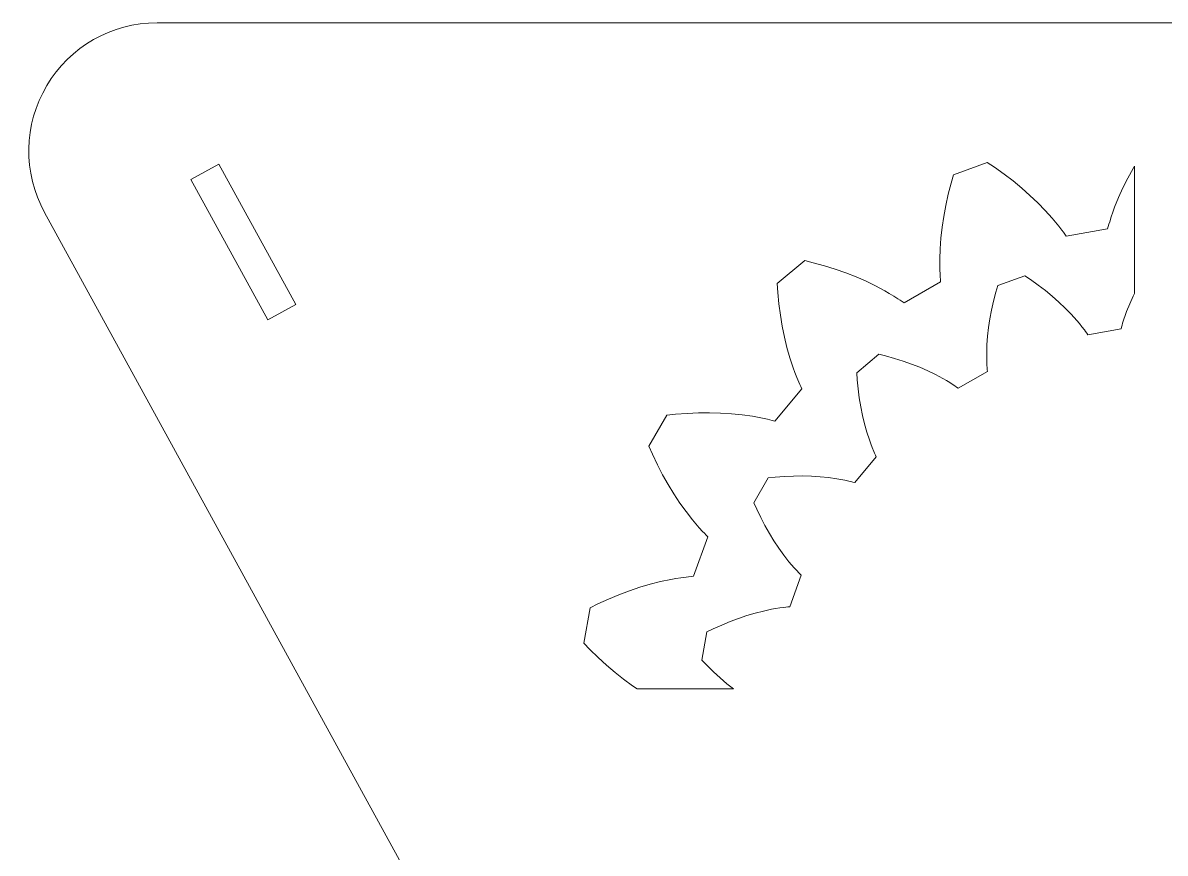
# Model space of a CAD drawing. Header units: millimetres. Extents: x -661 to 660, y -1432 to 519.
# Drawn here: x -615.8 to -473.3, y -15.8 to 87.9 of the extents above; entities that cross this region are included whole.
import ezdxf

# ---------------------------------------------------------------- set-up
doc = ezdxf.new("R2010")
doc.units = ezdxf.units.MM
doc.header["$MEASUREMENT"] = 0
doc.layers.add('layer 1', color=7, linetype='Continuous')

msp = doc.modelspace()

# ---------------------------------------------------------------- linework, layer by layer
at = {"layer": 'layer 1', "color": 5, "lineweight": 9}
for points, knots in [([(-285.0729, 87.9437), (-279.4206, 87.9436), (-274.1877, 84.9614), (-271.3069, 80.0983), (-271.3069, 80.0983), (-268.4261, 75.2351), (-268.325, 69.2129), (-271.0409, 64.2558), (-271.0409, 64.2558), (-271.0409, 64.2558), (-402.5329, -175.7442), (-402.5329, -175.7442), (-402.5329, -175.7442), (-405.3411, -180.8698), (-410.7205, -184.0563), (-416.5649, -184.0563), (-416.5649, -184.0563), (-416.5649, -184.0563), (-467.6091, -184.0563), (-467.6091, -184.0563), (-467.6091, -184.0563), (-473.4535, -184.0563), (-478.8329, -180.8698), (-481.641, -175.7442), (-481.641, -175.7442), (-481.641, -175.7442), (-613.133, 64.2558), (-613.133, 64.2558), (-613.133, 64.2558), (-615.8489, 69.2128), (-615.7478, 75.2351), (-612.867, 80.0982), (-612.867, 80.0982), (-609.9862, 84.9613), (-604.7533, 87.9436), (-599.101, 87.9436), (-599.101, 87.9436), (-599.101, 87.9436), (-285.0729, 87.9437), (-285.0729, 87.9437)], [0, 0, 0, 0, 0.09090909, 0.09090909, 0.09090909, 0.09090909, 0.18181818, 0.18181818, 0.18181818, 0.18181818, 0.27272727, 0.27272727, 0.27272727, 0.27272727, 0.36363636, 0.36363636, 0.36363636, 0.36363636, 0.45454545, 0.45454545, 0.45454545, 0.45454545, 0.54545455, 0.54545455, 0.54545455, 0.54545455, 0.63636364, 0.63636364, 0.63636364, 0.63636364, 0.72727273, 0.72727273, 0.72727273, 0.72727273, 0.81818182, 0.81818182, 0.81818182, 0.81818182, 1, 1, 1, 1]), ([(-591.3649, 70.3109), (-591.3649, 70.3109), (-581.755, 52.7709), (-581.755, 52.7709), (-581.755, 52.7709), (-581.755, 52.7709), (-585.263, 50.8489), (-585.263, 50.8489), (-585.263, 50.8489), (-585.263, 50.8489), (-594.8729, 68.3889), (-594.8729, 68.3889), (-594.8729, 68.3889), (-594.8729, 68.3889), (-591.3649, 70.3109), (-591.3649, 70.3109)], [0, 0, 0, 0, 0.2, 0.2, 0.2, 0.2, 0.4, 0.4, 0.4, 0.4, 0.6, 0.6, 0.6, 0.6, 1, 1, 1, 1]), ([(-539.1837, 4.7557), (-539.1837, 4.7557), (-527.1498, 4.7557), (-527.1498, 4.7557), (-527.1498, 4.7557), (-527.1498, 4.7557), (-527.9579, 5.4002), (-527.9579, 5.4002), (-527.9579, 5.4002), (-527.9579, 5.4002), (-528.8067, 6.128), (-528.8067, 6.128), (-528.8067, 6.128), (-528.8067, 6.128), (-529.6434, 6.8968), (-529.6434, 6.8968), (-529.6434, 6.8968), (-529.6434, 6.8968), (-530.4672, 7.7056), (-530.4672, 7.7056), (-530.4672, 7.7056), (-530.4672, 7.7056), (-531.0759, 8.3381), (-531.0759, 8.3381), (-531.0759, 8.3381), (-531.0759, 8.3381), (-530.4536, 11.8664), (-530.4536, 11.8664), (-530.4536, 11.8664), (-530.4536, 11.8664), (-529.6654, 12.2526), (-529.6654, 12.2526), (-529.6654, 12.2526), (-529.6654, 12.2526), (-528.6147, 12.7309), (-528.6147, 12.7309), (-528.6147, 12.7309), (-528.6147, 12.7309), (-527.5655, 13.1671), (-527.5655, 13.1671), (-527.5655, 13.1671), (-527.5655, 13.1671), (-526.5191, 13.5607), (-526.5191, 13.5607), (-526.5191, 13.5607), (-526.5191, 13.5607), (-525.4765, 13.911), (-525.4765, 13.911), (-525.4765, 13.911), (-525.4765, 13.911), (-524.4392, 14.2176), (-524.4392, 14.2176), (-524.4392, 14.2176), (-524.4392, 14.2176), (-523.4084, 14.4794), (-523.4084, 14.4794), (-523.4084, 14.4794), (-523.4084, 14.4794), (-522.3857, 14.6953), (-522.3857, 14.6953), (-522.3857, 14.6953), (-522.3857, 14.6953), (-521.8778, 14.7857), (-521.8778, 14.7857), (-521.8778, 14.7857), (-521.8778, 14.7857), (-521.3726, 14.864), (-521.3726, 14.864), (-521.3726, 14.864), (-521.3726, 14.864), (-520.8702, 14.9299), (-520.8702, 14.9299), (-520.8702, 14.9299), (-520.8702, 14.9299), (-520.62, 14.9582), (-520.62, 14.9582), (-520.62, 14.9582), (-520.62, 14.9582), (-520.3707, 14.9832), (-520.3707, 14.9832), (-520.3707, 14.9832), (-520.3707, 14.9832), (-520.1223, 15.0049), (-520.1223, 15.0049), (-520.1223, 15.0049), (-520.1223, 15.0049), (-518.6861, 18.9508), (-518.6861, 18.9508), (-518.6861, 18.9508), (-518.6861, 18.9508), (-518.8625, 19.1272), (-518.8625, 19.1272), (-518.8625, 19.1272), (-518.8625, 19.1272), (-519.0373, 19.3065), (-519.0373, 19.3065), (-519.0373, 19.3065), (-519.0373, 19.3065), (-519.2108, 19.4889), (-519.2108, 19.4889), (-519.2108, 19.4889), (-519.2108, 19.4889), (-519.5533, 19.8624), (-519.5533, 19.8624), (-519.5533, 19.8624), (-519.5533, 19.8624), (-519.8901, 20.2472), (-519.8901, 20.2472), (-519.8901, 20.2472), (-519.8901, 20.2472), (-520.2209, 20.6428), (-520.2209, 20.6428), (-520.2209, 20.6428), (-520.2209, 20.6428), (-520.8655, 21.4656), (-520.8655, 21.4656), (-520.8655, 21.4656), (-520.8655, 21.4656), (-521.4869, 22.3287), (-521.4869, 22.3287), (-521.4869, 22.3287), (-521.4869, 22.3287), (-522.0845, 23.2303), (-522.0845, 23.2303), (-522.0845, 23.2303), (-522.0845, 23.2303), (-522.6579, 24.1688), (-522.6579, 24.1688), (-522.6579, 24.1688), (-522.6579, 24.1688), (-523.2067, 25.143), (-523.2067, 25.143), (-523.2067, 25.143), (-523.2067, 25.143), (-523.7301, 26.1516), (-523.7301, 26.1516), (-523.7301, 26.1516), (-523.7301, 26.1516), (-524.2273, 27.1934), (-524.2273, 27.1934), (-524.2273, 27.1934), (-524.2273, 27.1934), (-524.5831, 27.9959), (-524.5831, 27.9959), (-524.5831, 27.9959), (-524.5831, 27.9959), (-522.7917, 31.0986), (-522.7917, 31.0986), (-522.7917, 31.0986), (-522.7917, 31.0986), (-521.9189, 31.1919), (-521.9189, 31.1919), (-521.9189, 31.1919), (-521.9189, 31.1919), (-520.7679, 31.2821), (-520.7679, 31.2821), (-520.7679, 31.2821), (-520.7679, 31.2821), (-519.6328, 31.3331), (-519.6328, 31.3331), (-519.6328, 31.3331), (-519.6328, 31.3331), (-518.5148, 31.345), (-518.5148, 31.345), (-518.5148, 31.345), (-518.5148, 31.345), (-517.4153, 31.3176), (-517.4153, 31.3176), (-517.4153, 31.3176), (-517.4153, 31.3176), (-516.3356, 31.251), (-516.3356, 31.251), (-516.3356, 31.251), (-516.3356, 31.251), (-515.2776, 31.1445), (-515.2776, 31.1445), (-515.2776, 31.1445), (-515.2776, 31.1445), (-514.2427, 30.9976), (-514.2427, 30.9976), (-514.2427, 30.9976), (-514.2427, 30.9976), (-513.7345, 30.9088), (-513.7345, 30.9088), (-513.7345, 30.9088), (-513.7345, 30.9088), (-513.2329, 30.8095), (-513.2329, 30.8095), (-513.2329, 30.8095), (-513.2329, 30.8095), (-512.7382, 30.6997), (-512.7382, 30.6997), (-512.7382, 30.6997), (-512.7382, 30.6997), (-512.4936, 30.6406), (-512.4936, 30.6406), (-512.4936, 30.6406), (-512.4936, 30.6406), (-512.2508, 30.579), (-512.2508, 30.579), (-512.2508, 30.579), (-512.2508, 30.579), (-512.0099, 30.5144), (-512.0099, 30.5144), (-512.0099, 30.5144), (-512.0099, 30.5144), (-509.3107, 33.7311), (-509.3107, 33.7311), (-509.3107, 33.7311), (-509.3107, 33.7311), (-509.4162, 33.9571), (-509.4162, 33.9571), (-509.4162, 33.9571), (-509.4162, 33.9571), (-509.5191, 34.1855), (-509.5191, 34.1855), (-509.5191, 34.1855), (-509.5191, 34.1855), (-509.6197, 34.4163), (-509.6197, 34.4163), (-509.6197, 34.4163), (-509.6197, 34.4163), (-509.8138, 34.8844), (-509.8138, 34.8844), (-509.8138, 34.8844), (-509.8138, 34.8844), (-509.9986, 35.361), (-509.9986, 35.361), (-509.9986, 35.361), (-509.9986, 35.361), (-510.1743, 35.846), (-510.1743, 35.846), (-510.1743, 35.846), (-510.1743, 35.846), (-510.4987, 36.8397), (-510.4987, 36.8397), (-510.4987, 36.8397), (-510.4987, 36.8397), (-510.7873, 37.8632), (-510.7873, 37.8632), (-510.7873, 37.8632), (-510.7873, 37.8632), (-511.0405, 38.9148), (-511.0405, 38.9148), (-511.0405, 38.9148), (-511.0405, 38.9148), (-511.2584, 39.993), (-511.2584, 39.993), (-511.2584, 39.993), (-511.2584, 39.993), (-511.4408, 41.0959), (-511.4408, 41.0959), (-511.4408, 41.0959), (-511.4408, 41.0959), (-511.5876, 42.2227), (-511.5876, 42.2227), (-511.5876, 42.2227), (-511.5876, 42.2227), (-511.6987, 43.3718), (-511.6987, 43.3718), (-511.6987, 43.3718), (-511.6987, 43.3718), (-511.7583, 44.2476), (-511.7583, 44.2476), (-511.7583, 44.2476), (-511.7583, 44.2476), (-509.0139, 46.5505), (-509.0139, 46.5505), (-509.0139, 46.5505), (-509.0139, 46.5505), (-508.1618, 46.3397), (-508.1618, 46.3397), (-508.1618, 46.3397), (-508.1618, 46.3397), (-507.0494, 46.0307), (-507.0494, 46.0307), (-507.0494, 46.0307), (-507.0494, 46.0307), (-505.9653, 45.6905), (-505.9653, 45.6905), (-505.9653, 45.6905), (-505.9653, 45.6905), (-504.9107, 45.3193), (-504.9107, 45.3193), (-504.9107, 45.3193), (-504.9107, 45.3193), (-503.8869, 44.9175), (-503.8869, 44.9175), (-503.8869, 44.9175), (-503.8869, 44.9175), (-502.8951, 44.4855), (-502.8951, 44.4855), (-502.8951, 44.4855), (-502.8951, 44.4855), (-501.9373, 44.0236), (-501.9373, 44.0236), (-501.9373, 44.0236), (-501.9373, 44.0236), (-501.0151, 43.5317), (-501.0151, 43.5317), (-501.0151, 43.5317), (-501.0151, 43.5317), (-500.5678, 43.2744), (-500.5678, 43.2744), (-500.5678, 43.2744), (-500.5678, 43.2744), (-500.1304, 43.0095), (-500.1304, 43.0095), (-500.1304, 43.0095), (-500.1304, 43.0095), (-499.7032, 42.7372), (-499.7032, 42.7372), (-499.7032, 42.7372), (-499.7032, 42.7372), (-499.4935, 42.598), (-499.4935, 42.598), (-499.4935, 42.598), (-499.4935, 42.598), (-499.2864, 42.457), (-499.2864, 42.457), (-499.2864, 42.457), (-499.2864, 42.457), (-499.0821, 42.3139), (-499.0821, 42.3139), (-499.0821, 42.3139), (-499.0821, 42.3139), (-495.4456, 44.4134), (-495.4456, 44.4134), (-495.4456, 44.4134), (-495.4456, 44.4134), (-495.4674, 44.6619), (-495.4674, 44.6619), (-495.4674, 44.6619), (-495.4674, 44.6619), (-495.486, 44.9118), (-495.486, 44.9118), (-495.486, 44.9118), (-495.486, 44.9118), (-495.5016, 45.1629), (-495.5016, 45.1629), (-495.5016, 45.1629), (-495.5016, 45.1629), (-495.5239, 45.6691), (-495.5239, 45.6691), (-495.5239, 45.6691), (-495.5239, 45.6691), (-495.5346, 46.1804), (-495.5346, 46.1804), (-495.5346, 46.1804), (-495.5346, 46.1804), (-495.5338, 46.6962), (-495.5338, 46.6962), (-495.5338, 46.6962), (-495.5338, 46.6962), (-495.4986, 47.7408), (-495.4986, 47.7408), (-495.4986, 47.7408), (-495.4986, 47.7408), (-495.4198, 48.8014), (-495.4198, 48.8014), (-495.4198, 48.8014), (-495.4198, 48.8014), (-495.2981, 49.8762), (-495.2981, 49.8762), (-495.2981, 49.8762), (-495.2981, 49.8762), (-495.1341, 50.9637), (-495.1341, 50.9637), (-495.1341, 50.9637), (-495.1341, 50.9637), (-494.9283, 52.0627), (-494.9283, 52.0627), (-494.9283, 52.0627), (-494.9283, 52.0627), (-494.6808, 53.1717), (-494.6808, 53.1717), (-494.6808, 53.1717), (-494.6808, 53.1717), (-494.3922, 54.2895), (-494.3922, 54.2895), (-494.3922, 54.2895), (-494.3922, 54.2895), (-494.1487, 55.1328), (-494.1487, 55.1328), (-494.1487, 55.1328), (-494.1487, 55.1328), (-490.7821, 56.3583), (-490.7821, 56.3583), (-490.7821, 56.3583), (-490.7821, 56.3583), (-490.0535, 55.8687), (-490.0535, 55.8687), (-490.0535, 55.8687), (-490.0535, 55.8687), (-489.114, 55.198), (-489.114, 55.198), (-489.114, 55.198), (-489.114, 55.198), (-488.2116, 54.5074), (-488.2116, 54.5074), (-488.2116, 54.5074), (-488.2116, 54.5074), (-487.3475, 53.7979), (-487.3475, 53.7979), (-487.3475, 53.7979), (-487.3475, 53.7979), (-486.5228, 53.0701), (-486.5228, 53.0701), (-486.5228, 53.0701), (-486.5228, 53.0701), (-485.7386, 52.325), (-485.7386, 52.325), (-485.7386, 52.325), (-485.7386, 52.325), (-484.9966, 51.5633), (-484.9966, 51.5633), (-484.9966, 51.5633), (-484.9966, 51.5633), (-484.2981, 50.7855), (-484.2981, 50.7855), (-484.2981, 50.7855), (-484.2981, 50.7855), (-483.966, 50.3909), (-483.966, 50.3909), (-483.966, 50.3909), (-483.966, 50.3909), (-483.6456, 49.9926), (-483.6456, 49.9926), (-483.6456, 49.9926), (-483.6456, 49.9926), (-483.3372, 49.5904), (-483.3372, 49.5904), (-483.3372, 49.5904), (-483.3372, 49.5904), (-483.1877, 49.3879), (-483.1877, 49.3879), (-483.1877, 49.3879), (-483.1877, 49.3879), (-483.0414, 49.1845), (-483.0414, 49.1845), (-483.0414, 49.1845), (-483.0414, 49.1845), (-482.8983, 48.9802), (-482.8983, 48.9802), (-482.8983, 48.9802), (-482.8983, 48.9802), (-478.7631, 49.7094), (-478.7631, 49.7094), (-478.7631, 49.7094), (-478.7631, 49.7094), (-478.6985, 49.9503), (-478.6985, 49.9503), (-478.6985, 49.9503), (-478.6985, 49.9503), (-478.6305, 50.1915), (-478.6305, 50.1915), (-478.6305, 50.1915), (-478.6305, 50.1915), (-478.5594, 50.4329), (-478.5594, 50.4329), (-478.5594, 50.4329), (-478.5594, 50.4329), (-478.4072, 50.9162), (-478.4072, 50.9162), (-478.4072, 50.9162), (-478.4072, 50.9162), (-478.2423, 51.4002), (-478.2423, 51.4002), (-478.2423, 51.4002), (-478.2423, 51.4002), (-478.0652, 51.8847), (-478.0652, 51.8847), (-478.0652, 51.8847), (-478.0652, 51.8847), (-477.6749, 52.8543), (-477.6749, 52.8543), (-477.6749, 52.8543), (-477.6749, 52.8543), (-477.238, 53.8239), (-477.238, 53.8239), (-477.238, 53.8239), (-477.238, 53.8239), (-477.0867, 54.1279), (-477.0867, 54.1279), (-477.0867, 54.1279), (-477.0867, 54.1279), (-477.0867, 70.0615), (-477.0867, 70.0615), (-477.0867, 70.0615), (-477.0867, 70.0615), (-477.2659, 69.7588), (-477.2659, 69.7588), (-477.2659, 69.7588), (-477.2659, 69.7588), (-477.9235, 68.5515), (-477.9235, 68.5515), (-477.9235, 68.5515), (-477.9235, 68.5515), (-478.5259, 67.3409), (-478.5259, 67.3409), (-478.5259, 67.3409), (-478.5259, 67.3409), (-479.0719, 66.1289), (-479.0719, 66.1289), (-479.0719, 66.1289), (-479.0719, 66.1289), (-479.5598, 64.9169), (-479.5598, 64.9169), (-479.5598, 64.9169), (-479.5598, 64.9169), (-479.7812, 64.3113), (-479.7812, 64.3113), (-479.7812, 64.3113), (-479.7812, 64.3113), (-479.9873, 63.7064), (-479.9873, 63.7064), (-479.9873, 63.7064), (-479.9873, 63.7064), (-480.1775, 63.1022), (-480.1775, 63.1022), (-480.1775, 63.1022), (-480.1775, 63.1022), (-480.2665, 62.8004), (-480.2665, 62.8004), (-480.2665, 62.8004), (-480.2665, 62.8004), (-480.3515, 62.499), (-480.3515, 62.499), (-480.3515, 62.499), (-480.3515, 62.499), (-480.4323, 62.1979), (-480.4323, 62.1979), (-480.4323, 62.1979), (-480.4323, 62.1979), (-485.6012, 61.2864), (-485.6012, 61.2864), (-485.6012, 61.2864), (-485.6012, 61.2864), (-485.7801, 61.5417), (-485.7801, 61.5417), (-485.7801, 61.5417), (-485.7801, 61.5417), (-485.963, 61.796), (-485.963, 61.796), (-485.963, 61.796), (-485.963, 61.796), (-486.1499, 62.0491), (-486.1499, 62.0491), (-486.1499, 62.0491), (-486.1499, 62.0491), (-486.5353, 62.5518), (-486.5353, 62.5518), (-486.5353, 62.5518), (-486.5353, 62.5518), (-486.9358, 63.0497), (-486.9358, 63.0497), (-486.9358, 63.0497), (-486.9358, 63.0497), (-487.351, 63.543), (-487.351, 63.543), (-487.351, 63.543), (-487.351, 63.543), (-488.2241, 64.5152), (-488.2241, 64.5152), (-488.2241, 64.5152), (-488.2241, 64.5152), (-489.1516, 65.4673), (-489.1516, 65.4673), (-489.1516, 65.4673), (-489.1516, 65.4673), (-490.1318, 66.3987), (-490.1318, 66.3987), (-490.1318, 66.3987), (-490.1318, 66.3987), (-491.1627, 67.3084), (-491.1627, 67.3084), (-491.1627, 67.3084), (-491.1627, 67.3084), (-492.2428, 68.1953), (-492.2428, 68.1953), (-492.2428, 68.1953), (-492.2428, 68.1953), (-493.3708, 69.0585), (-493.3708, 69.0585), (-493.3708, 69.0585), (-493.3708, 69.0585), (-494.5452, 69.8969), (-494.5452, 69.8969), (-494.5452, 69.8969), (-494.5452, 69.8969), (-495.4559, 70.5089), (-495.4559, 70.5089), (-495.4559, 70.5089), (-495.4559, 70.5089), (-499.6643, 68.9771), (-499.6643, 68.9771), (-499.6643, 68.9771), (-499.6643, 68.9771), (-499.9686, 67.923), (-499.9686, 67.923), (-499.9686, 67.923), (-499.9686, 67.923), (-500.3294, 66.5257), (-500.3294, 66.5257), (-500.3294, 66.5257), (-500.3294, 66.5257), (-500.6387, 65.1395), (-500.6387, 65.1395), (-500.6387, 65.1395), (-500.6387, 65.1395), (-500.8959, 63.7657), (-500.8959, 63.7657), (-500.8959, 63.7657), (-500.8959, 63.7657), (-501.1009, 62.4064), (-501.1009, 62.4064), (-501.1009, 62.4064), (-501.1009, 62.4064), (-501.2531, 61.0628), (-501.2531, 61.0628), (-501.2531, 61.0628), (-501.2531, 61.0628), (-501.3516, 59.7371), (-501.3516, 59.7371), (-501.3516, 59.7371), (-501.3516, 59.7371), (-501.3956, 58.4313), (-501.3956, 58.4313), (-501.3956, 58.4313), (-501.3956, 58.4313), (-501.3966, 57.7865), (-501.3966, 57.7865), (-501.3966, 57.7865), (-501.3966, 57.7865), (-501.3831, 57.1475), (-501.3831, 57.1475), (-501.3831, 57.1475), (-501.3831, 57.1475), (-501.3553, 56.5147), (-501.3553, 56.5147), (-501.3553, 56.5147), (-501.3553, 56.5147), (-501.3358, 56.2008), (-501.3358, 56.2008), (-501.3358, 56.2008), (-501.3358, 56.2008), (-501.3126, 55.8884), (-501.3126, 55.8884), (-501.3126, 55.8884), (-501.3126, 55.8884), (-501.2854, 55.5779), (-501.2854, 55.5779), (-501.2854, 55.5779), (-501.2854, 55.5779), (-505.831, 52.9534), (-505.831, 52.9534), (-505.831, 52.9534), (-505.831, 52.9534), (-506.0863, 53.1323), (-506.0863, 53.1323), (-506.0863, 53.1323), (-506.0863, 53.1323), (-506.3452, 53.3086), (-506.3452, 53.3086), (-506.3452, 53.3086), (-506.3452, 53.3086), (-506.6073, 53.4825), (-506.6073, 53.4825), (-506.6073, 53.4825), (-506.6073, 53.4825), (-507.1414, 53.823), (-507.1414, 53.823), (-507.1414, 53.823), (-507.1414, 53.823), (-507.6881, 54.154), (-507.6881, 54.154), (-507.6881, 54.154), (-507.6881, 54.154), (-508.2471, 54.4756), (-508.2471, 54.4756), (-508.2471, 54.4756), (-508.2471, 54.4756), (-509.3999, 55.0905), (-509.3999, 55.0905), (-509.3999, 55.0905), (-509.3999, 55.0905), (-510.5972, 55.668), (-510.5972, 55.668), (-510.5972, 55.668), (-510.5972, 55.668), (-511.8369, 56.208), (-511.8369, 56.208), (-511.8369, 56.208), (-511.8369, 56.208), (-513.1167, 56.7102), (-513.1167, 56.7102), (-513.1167, 56.7102), (-513.1167, 56.7102), (-514.435, 57.1742), (-514.435, 57.1742), (-514.435, 57.1742), (-514.435, 57.1742), (-515.79, 57.5995), (-515.79, 57.5995), (-515.79, 57.5995), (-515.79, 57.5995), (-517.1806, 57.9857), (-517.1806, 57.9857), (-517.1806, 57.9857), (-517.1806, 57.9857), (-518.2457, 58.2492), (-518.2457, 58.2492), (-518.2457, 58.2492), (-518.2457, 58.2492), (-521.6763, 55.3705), (-521.6763, 55.3705), (-521.6763, 55.3705), (-521.6763, 55.3705), (-521.6017, 54.2758), (-521.6017, 54.2758), (-521.6017, 54.2758), (-521.6017, 54.2758), (-521.4628, 52.8395), (-521.4628, 52.8395), (-521.4628, 52.8395), (-521.4628, 52.8395), (-521.2793, 51.431), (-521.2793, 51.431), (-521.2793, 51.431), (-521.2793, 51.431), (-521.0513, 50.0523), (-521.0513, 50.0523), (-521.0513, 50.0523), (-521.0513, 50.0523), (-520.779, 48.7046), (-520.779, 48.7046), (-520.779, 48.7046), (-520.779, 48.7046), (-520.4625, 47.39), (-520.4625, 47.39), (-520.4625, 47.39), (-520.4625, 47.39), (-520.1017, 46.1107), (-520.1017, 46.1107), (-520.1017, 46.1107), (-520.1017, 46.1107), (-519.6963, 44.8686), (-519.6963, 44.8686), (-519.6963, 44.8686), (-519.6963, 44.8686), (-519.4766, 44.2624), (-519.4766, 44.2624), (-519.4766, 44.2624), (-519.4766, 44.2624), (-519.2455, 43.6665), (-519.2455, 43.6665), (-519.2455, 43.6665), (-519.2455, 43.6665), (-519.003, 43.0814), (-519.003, 43.0814), (-519.003, 43.0814), (-519.003, 43.0814), (-518.8772, 42.7929), (-518.8772, 42.7929), (-518.8772, 42.7929), (-518.8772, 42.7929), (-518.7486, 42.5075), (-518.7486, 42.5075), (-518.7486, 42.5075), (-518.7486, 42.5075), (-518.6167, 42.2249), (-518.6167, 42.2249), (-518.6167, 42.2249), (-518.6167, 42.2249), (-521.9907, 38.2041), (-521.9907, 38.2041), (-521.9907, 38.2041), (-521.9907, 38.2041), (-522.2918, 38.2848), (-522.2918, 38.2848), (-522.2918, 38.2848), (-522.2918, 38.2848), (-522.5953, 38.3619), (-522.5953, 38.3619), (-522.5953, 38.3619), (-522.5953, 38.3619), (-522.9011, 38.4356), (-522.9011, 38.4356), (-522.9011, 38.4356), (-522.9011, 38.4356), (-523.5195, 38.5729), (-523.5195, 38.5729), (-523.5195, 38.5729), (-523.5195, 38.5729), (-524.1465, 38.6971), (-524.1465, 38.6971), (-524.1465, 38.6971), (-524.1465, 38.6971), (-524.7817, 38.8081), (-524.7817, 38.8081), (-524.7817, 38.8081), (-524.7817, 38.8081), (-526.0753, 38.9916), (-526.0753, 38.9916), (-526.0753, 38.9916), (-526.0753, 38.9916), (-527.3979, 39.1248), (-527.3979, 39.1248), (-527.3979, 39.1248), (-527.3979, 39.1248), (-528.7475, 39.2081), (-528.7475, 39.2081), (-528.7475, 39.2081), (-528.7475, 39.2081), (-530.1219, 39.2424), (-530.1219, 39.2424), (-530.1219, 39.2424), (-530.1219, 39.2424), (-531.5193, 39.2275), (-531.5193, 39.2275), (-531.5193, 39.2275), (-531.5193, 39.2275), (-532.9382, 39.1636), (-532.9382, 39.1636), (-532.9382, 39.1636), (-532.9382, 39.1636), (-534.3769, 39.051), (-534.3769, 39.051), (-534.3769, 39.051), (-534.3769, 39.051), (-535.4679, 38.9344), (-535.4679, 38.9344), (-535.4679, 38.9344), (-535.4679, 38.9344), (-537.7071, 35.056), (-537.7071, 35.056), (-537.7071, 35.056), (-537.7071, 35.056), (-537.2625, 34.0528), (-537.2625, 34.0528), (-537.2625, 34.0528), (-537.2625, 34.0528), (-536.6409, 32.7505), (-536.6409, 32.7505), (-536.6409, 32.7505), (-536.6409, 32.7505), (-535.9867, 31.4899), (-535.9867, 31.4899), (-535.9867, 31.4899), (-535.9867, 31.4899), (-535.3007, 30.2721), (-535.3007, 30.2721), (-535.3007, 30.2721), (-535.3007, 30.2721), (-534.5839, 29.099), (-534.5839, 29.099), (-534.5839, 29.099), (-534.5839, 29.099), (-533.8369, 27.972), (-533.8369, 27.972), (-533.8369, 27.972), (-533.8369, 27.972), (-533.0603, 26.8931), (-533.0603, 26.8931), (-533.0603, 26.8931), (-533.0603, 26.8931), (-532.2545, 25.8646), (-532.2545, 25.8646), (-532.2545, 25.8646), (-532.2545, 25.8646), (-531.8409, 25.37), (-531.8409, 25.37), (-531.8409, 25.37), (-531.8409, 25.37), (-531.4199, 24.8891), (-531.4199, 24.8891), (-531.4199, 24.8891), (-531.4199, 24.8891), (-530.9918, 24.4222), (-530.9918, 24.4222), (-530.9918, 24.4222), (-530.9918, 24.4222), (-530.775, 24.1942), (-530.775, 24.1942), (-530.775, 24.1942), (-530.775, 24.1942), (-530.5564, 23.97), (-530.5564, 23.97), (-530.5564, 23.97), (-530.5564, 23.97), (-530.3359, 23.7496), (-530.3359, 23.7496), (-530.3359, 23.7496), (-530.3359, 23.7496), (-532.1311, 18.8172), (-532.1311, 18.8172), (-532.1311, 18.8172), (-532.1311, 18.8172), (-532.4417, 18.79), (-532.4417, 18.79), (-532.4417, 18.79), (-532.4417, 18.79), (-532.7534, 18.7588), (-532.7534, 18.7588), (-532.7534, 18.7588), (-532.7534, 18.7588), (-533.066, 18.7235), (-533.066, 18.7235), (-533.066, 18.7235), (-533.066, 18.7235), (-533.694, 18.6411), (-533.694, 18.6411), (-533.694, 18.6411), (-533.694, 18.6411), (-534.3255, 18.5432), (-534.3255, 18.5432), (-534.3255, 18.5432), (-534.3255, 18.5432), (-534.9604, 18.4302), (-534.9604, 18.4302), (-534.9604, 18.4302), (-534.9604, 18.4302), (-536.2388, 18.1603), (-536.2388, 18.1603), (-536.2388, 18.1603), (-536.2388, 18.1603), (-537.5273, 17.8331), (-537.5273, 17.8331), (-537.5273, 17.8331), (-537.5273, 17.8331), (-538.8239, 17.4499), (-538.8239, 17.4499), (-538.8239, 17.4499), (-538.8239, 17.4499), (-540.1271, 17.012), (-540.1271, 17.012), (-540.1271, 17.012), (-540.1271, 17.012), (-541.4351, 16.52), (-541.4351, 16.52), (-541.4351, 16.52), (-541.4351, 16.52), (-542.7467, 15.9747), (-542.7467, 15.9747), (-542.7467, 15.9747), (-542.7467, 15.9747), (-544.0601, 15.3768), (-544.0601, 15.3768), (-544.0601, 15.3768), (-544.0601, 15.3768), (-545.0454, 14.894), (-545.0454, 14.894), (-545.0454, 14.894), (-545.0454, 14.894), (-545.8231, 10.4836), (-545.8231, 10.4836), (-545.8231, 10.4836), (-545.8231, 10.4836), (-545.0623, 9.6931), (-545.0623, 9.6931), (-545.0623, 9.6931), (-545.0623, 9.6931), (-544.0326, 8.682), (-544.0326, 8.682), (-544.0326, 8.682), (-544.0326, 8.682), (-542.9867, 7.7211), (-542.9867, 7.7211), (-542.9867, 7.7211), (-542.9867, 7.7211), (-541.9257, 6.8113), (-541.9257, 6.8113), (-541.9257, 6.8113), (-541.9257, 6.8113), (-540.8508, 5.954), (-540.8508, 5.954), (-540.8508, 5.954), (-540.8508, 5.954), (-539.7635, 5.1505), (-539.7635, 5.1505), (-539.7635, 5.1505), (-539.7635, 5.1505), (-539.1837, 4.7557), (-539.1837, 4.7557)], [0, 0, 0, 0, 0.00404858, 0.00404858, 0.00404858, 0.00404858, 0.00809717, 0.00809717, 0.00809717, 0.00809717, 0.01214575, 0.01214575, 0.01214575, 0.01214575, 0.01619433, 0.01619433, 0.01619433, 0.01619433, 0.02024291, 0.02024291, 0.02024291, 0.02024291, 0.0242915, 0.0242915, 0.0242915, 0.0242915, 0.02834008, 0.02834008, 0.02834008, 0.02834008, 0.03238866, 0.03238866, 0.03238866, 0.03238866, 0.03643725, 0.03643725, 0.03643725, 0.03643725, 0.04048583, 0.04048583, 0.04048583, 0.04048583, 0.04453441, 0.04453441, 0.04453441, 0.04453441, 0.048583, 0.048583, 0.048583, 0.048583, 0.05263158, 0.05263158, 0.05263158, 0.05263158, 0.05668016, 0.05668016, 0.05668016, 0.05668016, 0.06072874, 0.06072874, 0.06072874, 0.06072874, 0.06477733, 0.06477733, 0.06477733, 0.06477733, 0.06882591, 0.06882591, 0.06882591, 0.06882591, 0.07287449, 0.07287449, 0.07287449, 0.07287449, 0.07692308, 0.07692308, 0.07692308, 0.07692308, 0.08097166, 0.08097166, 0.08097166, 0.08097166, 0.08502024, 0.08502024, 0.08502024, 0.08502024, 0.08906883, 0.08906883, 0.08906883, 0.08906883, 0.09311741, 0.09311741, 0.09311741, 0.09311741, 0.09716599, 0.09716599, 0.09716599, 0.09716599, 0.10121457, 0.10121457, 0.10121457, 0.10121457, 0.10526316, 0.10526316, 0.10526316, 0.10526316, 0.10931174, 0.10931174, 0.10931174, 0.10931174, 0.11336032, 0.11336032, 0.11336032, 0.11336032, 0.11740891, 0.11740891, 0.11740891, 0.11740891, 0.12145749, 0.12145749, 0.12145749, 0.12145749, 0.12550607, 0.12550607, 0.12550607, 0.12550607, 0.12955466, 0.12955466, 0.12955466, 0.12955466, 0.13360324, 0.13360324, 0.13360324, 0.13360324, 0.13765182, 0.13765182, 0.13765182, 0.13765182, 0.1417004, 0.1417004, 0.1417004, 0.1417004, 0.14574899, 0.14574899, 0.14574899, 0.14574899, 0.14979757, 0.14979757, 0.14979757, 0.14979757, 0.15384615, 0.15384615, 0.15384615, 0.15384615, 0.15789474, 0.15789474, 0.15789474, 0.15789474, 0.16194332, 0.16194332, 0.16194332, 0.16194332, 0.1659919, 0.1659919, 0.1659919, 0.1659919, 0.17004049, 0.17004049, 0.17004049, 0.17004049, 0.17408907, 0.17408907, 0.17408907, 0.17408907, 0.17813765, 0.17813765, 0.17813765, 0.17813765, 0.18218623, 0.18218623, 0.18218623, 0.18218623, 0.18623482, 0.18623482, 0.18623482, 0.18623482, 0.1902834, 0.1902834, 0.1902834, 0.1902834, 0.19433198, 0.19433198, 0.19433198, 0.19433198, 0.19838057, 0.19838057, 0.19838057, 0.19838057, 0.20242915, 0.20242915, 0.20242915, 0.20242915, 0.20647773, 0.20647773, 0.20647773, 0.20647773, 0.21052632, 0.21052632, 0.21052632, 0.21052632, 0.2145749, 0.2145749, 0.2145749, 0.2145749, 0.21862348, 0.21862348, 0.21862348, 0.21862348, 0.22267206, 0.22267206, 0.22267206, 0.22267206, 0.22672065, 0.22672065, 0.22672065, 0.22672065, 0.23076923, 0.23076923, 0.23076923, 0.23076923, 0.23481781, 0.23481781, 0.23481781, 0.23481781, 0.2388664, 0.2388664, 0.2388664, 0.2388664, 0.24291498, 0.24291498, 0.24291498, 0.24291498, 0.24696356, 0.24696356, 0.24696356, 0.24696356, 0.25101215, 0.25101215, 0.25101215, 0.25101215, 0.25506073, 0.25506073, 0.25506073, 0.25506073, 0.25910931, 0.25910931, 0.25910931, 0.25910931, 0.26315789, 0.26315789, 0.26315789, 0.26315789, 0.26720648, 0.26720648, 0.26720648, 0.26720648, 0.27125506, 0.27125506, 0.27125506, 0.27125506, 0.27530364, 0.27530364, 0.27530364, 0.27530364, 0.27935223, 0.27935223, 0.27935223, 0.27935223, 0.28340081, 0.28340081, 0.28340081, 0.28340081, 0.28744939, 0.28744939, 0.28744939, 0.28744939, 0.29149798, 0.29149798, 0.29149798, 0.29149798, 0.29554656, 0.29554656, 0.29554656, 0.29554656, 0.29959514, 0.29959514, 0.29959514, 0.29959514, 0.30364372, 0.30364372, 0.30364372, 0.30364372, 0.30769231, 0.30769231, 0.30769231, 0.30769231, 0.31174089, 0.31174089, 0.31174089, 0.31174089, 0.31578947, 0.31578947, 0.31578947, 0.31578947, 0.31983806, 0.31983806, 0.31983806, 0.31983806, 0.32388664, 0.32388664, 0.32388664, 0.32388664, 0.32793522, 0.32793522, 0.32793522, 0.32793522, 0.33198381, 0.33198381, 0.33198381, 0.33198381, 0.33603239, 0.33603239, 0.33603239, 0.33603239, 0.34008097, 0.34008097, 0.34008097, 0.34008097, 0.34412955, 0.34412955, 0.34412955, 0.34412955, 0.34817814, 0.34817814, 0.34817814, 0.34817814, 0.35222672, 0.35222672, 0.35222672, 0.35222672, 0.3562753, 0.3562753, 0.3562753, 0.3562753, 0.36032389, 0.36032389, 0.36032389, 0.36032389, 0.36437247, 0.36437247, 0.36437247, 0.36437247, 0.36842105, 0.36842105, 0.36842105, 0.36842105, 0.37246964, 0.37246964, 0.37246964, 0.37246964, 0.37651822, 0.37651822, 0.37651822, 0.37651822, 0.3805668, 0.3805668, 0.3805668, 0.3805668, 0.38461538, 0.38461538, 0.38461538, 0.38461538, 0.38866397, 0.38866397, 0.38866397, 0.38866397, 0.39271255, 0.39271255, 0.39271255, 0.39271255, 0.39676113, 0.39676113, 0.39676113, 0.39676113, 0.40080972, 0.40080972, 0.40080972, 0.40080972, 0.4048583, 0.4048583, 0.4048583, 0.4048583, 0.40890688, 0.40890688, 0.40890688, 0.40890688, 0.41295547, 0.41295547, 0.41295547, 0.41295547, 0.41700405, 0.41700405, 0.41700405, 0.41700405, 0.42105263, 0.42105263, 0.42105263, 0.42105263, 0.42510121, 0.42510121, 0.42510121, 0.42510121, 0.4291498, 0.4291498, 0.4291498, 0.4291498, 0.43319838, 0.43319838, 0.43319838, 0.43319838, 0.43724696, 0.43724696, 0.43724696, 0.43724696, 0.44129555, 0.44129555, 0.44129555, 0.44129555, 0.44534413, 0.44534413, 0.44534413, 0.44534413, 0.44939271, 0.44939271, 0.44939271, 0.44939271, 0.4534413, 0.4534413, 0.4534413, 0.4534413, 0.45748988, 0.45748988, 0.45748988, 0.45748988, 0.46153846, 0.46153846, 0.46153846, 0.46153846, 0.46558704, 0.46558704, 0.46558704, 0.46558704, 0.46963563, 0.46963563, 0.46963563, 0.46963563, 0.47368421, 0.47368421, 0.47368421, 0.47368421, 0.47773279, 0.47773279, 0.47773279, 0.47773279, 0.48178138, 0.48178138, 0.48178138, 0.48178138, 0.48582996, 0.48582996, 0.48582996, 0.48582996, 0.48987854, 0.48987854, 0.48987854, 0.48987854, 0.49392713, 0.49392713, 0.49392713, 0.49392713, 0.49797571, 0.49797571, 0.49797571, 0.49797571, 0.50202429, 0.50202429, 0.50202429, 0.50202429, 0.50607287, 0.50607287, 0.50607287, 0.50607287, 0.51012146, 0.51012146, 0.51012146, 0.51012146, 0.51417004, 0.51417004, 0.51417004, 0.51417004, 0.51821862, 0.51821862, 0.51821862, 0.51821862, 0.52226721, 0.52226721, 0.52226721, 0.52226721, 0.52631579, 0.52631579, 0.52631579, 0.52631579, 0.53036437, 0.53036437, 0.53036437, 0.53036437, 0.53441296, 0.53441296, 0.53441296, 0.53441296, 0.53846154, 0.53846154, 0.53846154, 0.53846154, 0.54251012, 0.54251012, 0.54251012, 0.54251012, 0.5465587, 0.5465587, 0.5465587, 0.5465587, 0.55060729, 0.55060729, 0.55060729, 0.55060729, 0.55465587, 0.55465587, 0.55465587, 0.55465587, 0.55870445, 0.55870445, 0.55870445, 0.55870445, 0.56275304, 0.56275304, 0.56275304, 0.56275304, 0.56680162, 0.56680162, 0.56680162, 0.56680162, 0.5708502, 0.5708502, 0.5708502, 0.5708502, 0.57489879, 0.57489879, 0.57489879, 0.57489879, 0.57894737, 0.57894737, 0.57894737, 0.57894737, 0.58299595, 0.58299595, 0.58299595, 0.58299595, 0.58704453, 0.58704453, 0.58704453, 0.58704453, 0.59109312, 0.59109312, 0.59109312, 0.59109312, 0.5951417, 0.5951417, 0.5951417, 0.5951417, 0.59919028, 0.59919028, 0.59919028, 0.59919028, 0.60323887, 0.60323887, 0.60323887, 0.60323887, 0.60728745, 0.60728745, 0.60728745, 0.60728745, 0.61133603, 0.61133603, 0.61133603, 0.61133603, 0.61538462, 0.61538462, 0.61538462, 0.61538462, 0.6194332, 0.6194332, 0.6194332, 0.6194332, 0.62348178, 0.62348178, 0.62348178, 0.62348178, 0.62753036, 0.62753036, 0.62753036, 0.62753036, 0.63157895, 0.63157895, 0.63157895, 0.63157895, 0.63562753, 0.63562753, 0.63562753, 0.63562753, 0.63967611, 0.63967611, 0.63967611, 0.63967611, 0.6437247, 0.6437247, 0.6437247, 0.6437247, 0.64777328, 0.64777328, 0.64777328, 0.64777328, 0.65182186, 0.65182186, 0.65182186, 0.65182186, 0.65587045, 0.65587045, 0.65587045, 0.65587045, 0.65991903, 0.65991903, 0.65991903, 0.65991903, 0.66396761, 0.66396761, 0.66396761, 0.66396761, 0.66801619, 0.66801619, 0.66801619, 0.66801619, 0.67206478, 0.67206478, 0.67206478, 0.67206478, 0.67611336, 0.67611336, 0.67611336, 0.67611336, 0.68016194, 0.68016194, 0.68016194, 0.68016194, 0.68421053, 0.68421053, 0.68421053, 0.68421053, 0.68825911, 0.68825911, 0.68825911, 0.68825911, 0.69230769, 0.69230769, 0.69230769, 0.69230769, 0.69635628, 0.69635628, 0.69635628, 0.69635628, 0.70040486, 0.70040486, 0.70040486, 0.70040486, 0.70445344, 0.70445344, 0.70445344, 0.70445344, 0.70850202, 0.70850202, 0.70850202, 0.70850202, 0.71255061, 0.71255061, 0.71255061, 0.71255061, 0.71659919, 0.71659919, 0.71659919, 0.71659919, 0.72064777, 0.72064777, 0.72064777, 0.72064777, 0.72469636, 0.72469636, 0.72469636, 0.72469636, 0.72874494, 0.72874494, 0.72874494, 0.72874494, 0.73279352, 0.73279352, 0.73279352, 0.73279352, 0.73684211, 0.73684211, 0.73684211, 0.73684211, 0.74089069, 0.74089069, 0.74089069, 0.74089069, 0.74493927, 0.74493927, 0.74493927, 0.74493927, 0.74898785, 0.74898785, 0.74898785, 0.74898785, 0.75303644, 0.75303644, 0.75303644, 0.75303644, 0.75708502, 0.75708502, 0.75708502, 0.75708502, 0.7611336, 0.7611336, 0.7611336, 0.7611336, 0.76518219, 0.76518219, 0.76518219, 0.76518219, 0.76923077, 0.76923077, 0.76923077, 0.76923077, 0.77327935, 0.77327935, 0.77327935, 0.77327935, 0.77732794, 0.77732794, 0.77732794, 0.77732794, 0.78137652, 0.78137652, 0.78137652, 0.78137652, 0.7854251, 0.7854251, 0.7854251, 0.7854251, 0.78947368, 0.78947368, 0.78947368, 0.78947368, 0.79352227, 0.79352227, 0.79352227, 0.79352227, 0.79757085, 0.79757085, 0.79757085, 0.79757085, 0.80161943, 0.80161943, 0.80161943, 0.80161943, 0.80566802, 0.80566802, 0.80566802, 0.80566802, 0.8097166, 0.8097166, 0.8097166, 0.8097166, 0.81376518, 0.81376518, 0.81376518, 0.81376518, 0.81781377, 0.81781377, 0.81781377, 0.81781377, 0.82186235, 0.82186235, 0.82186235, 0.82186235, 0.82591093, 0.82591093, 0.82591093, 0.82591093, 0.82995951, 0.82995951, 0.82995951, 0.82995951, 0.8340081, 0.8340081, 0.8340081, 0.8340081, 0.83805668, 0.83805668, 0.83805668, 0.83805668, 0.84210526, 0.84210526, 0.84210526, 0.84210526, 0.84615385, 0.84615385, 0.84615385, 0.84615385, 0.85020243, 0.85020243, 0.85020243, 0.85020243, 0.85425101, 0.85425101, 0.85425101, 0.85425101, 0.8582996, 0.8582996, 0.8582996, 0.8582996, 0.86234818, 0.86234818, 0.86234818, 0.86234818, 0.86639676, 0.86639676, 0.86639676, 0.86639676, 0.87044534, 0.87044534, 0.87044534, 0.87044534, 0.87449393, 0.87449393, 0.87449393, 0.87449393, 0.87854251, 0.87854251, 0.87854251, 0.87854251, 0.88259109, 0.88259109, 0.88259109, 0.88259109, 0.88663968, 0.88663968, 0.88663968, 0.88663968, 0.89068826, 0.89068826, 0.89068826, 0.89068826, 0.89473684, 0.89473684, 0.89473684, 0.89473684, 0.89878543, 0.89878543, 0.89878543, 0.89878543, 0.90283401, 0.90283401, 0.90283401, 0.90283401, 0.90688259, 0.90688259, 0.90688259, 0.90688259, 0.91093117, 0.91093117, 0.91093117, 0.91093117, 0.91497976, 0.91497976, 0.91497976, 0.91497976, 0.91902834, 0.91902834, 0.91902834, 0.91902834, 0.92307692, 0.92307692, 0.92307692, 0.92307692, 0.92712551, 0.92712551, 0.92712551, 0.92712551, 0.93117409, 0.93117409, 0.93117409, 0.93117409, 0.93522267, 0.93522267, 0.93522267, 0.93522267, 0.93927126, 0.93927126, 0.93927126, 0.93927126, 0.94331984, 0.94331984, 0.94331984, 0.94331984, 0.94736842, 0.94736842, 0.94736842, 0.94736842, 0.951417, 0.951417, 0.951417, 0.951417, 0.95546559, 0.95546559, 0.95546559, 0.95546559, 0.95951417, 0.95951417, 0.95951417, 0.95951417, 0.96356275, 0.96356275, 0.96356275, 0.96356275, 0.96761134, 0.96761134, 0.96761134, 0.96761134, 0.97165992, 0.97165992, 0.97165992, 0.97165992, 0.9757085, 0.9757085, 0.9757085, 0.9757085, 0.97975709, 0.97975709, 0.97975709, 0.97975709, 0.98380567, 0.98380567, 0.98380567, 0.98380567, 0.98785425, 0.98785425, 0.98785425, 0.98785425, 0.99190283, 0.99190283, 0.99190283, 0.99190283, 1, 1, 1, 1])]:
    msp.add_open_spline(points, degree=3, knots=knots, dxfattribs=at)

doc.saveas('drawing.dxf')
